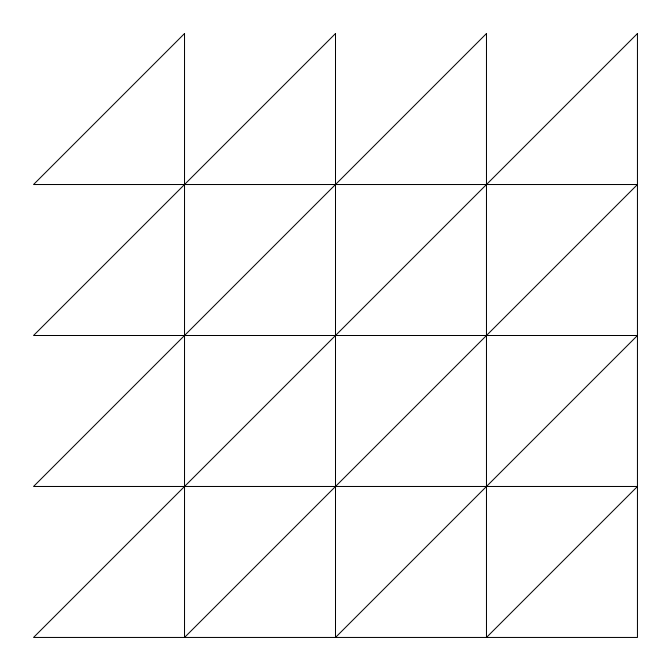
<?xml version="1.0" encoding="UTF-8"?>
<svg xmlns="http://www.w3.org/2000/svg" width="671" height="671" viewBox="0 0 671 671"><rect width="100%" height="100%" fill="white"/><g stroke="black" fill="none" stroke-linecap="round" stroke-linejoin="round"><path stroke-width="1.01" d="M184.525 33.55L33.55 184.525L637.45 184.525L184.525 637.45L184.525 33.55M335.5 33.55L33.55 335.5L637.45 335.5L335.5 637.45L335.5 33.55M486.475 33.55L33.55 486.475L637.45 486.475L486.475 637.45L486.475 33.55M637.45 33.55L33.55 637.45L637.45 637.45L637.45 33.55"/></g></svg>
